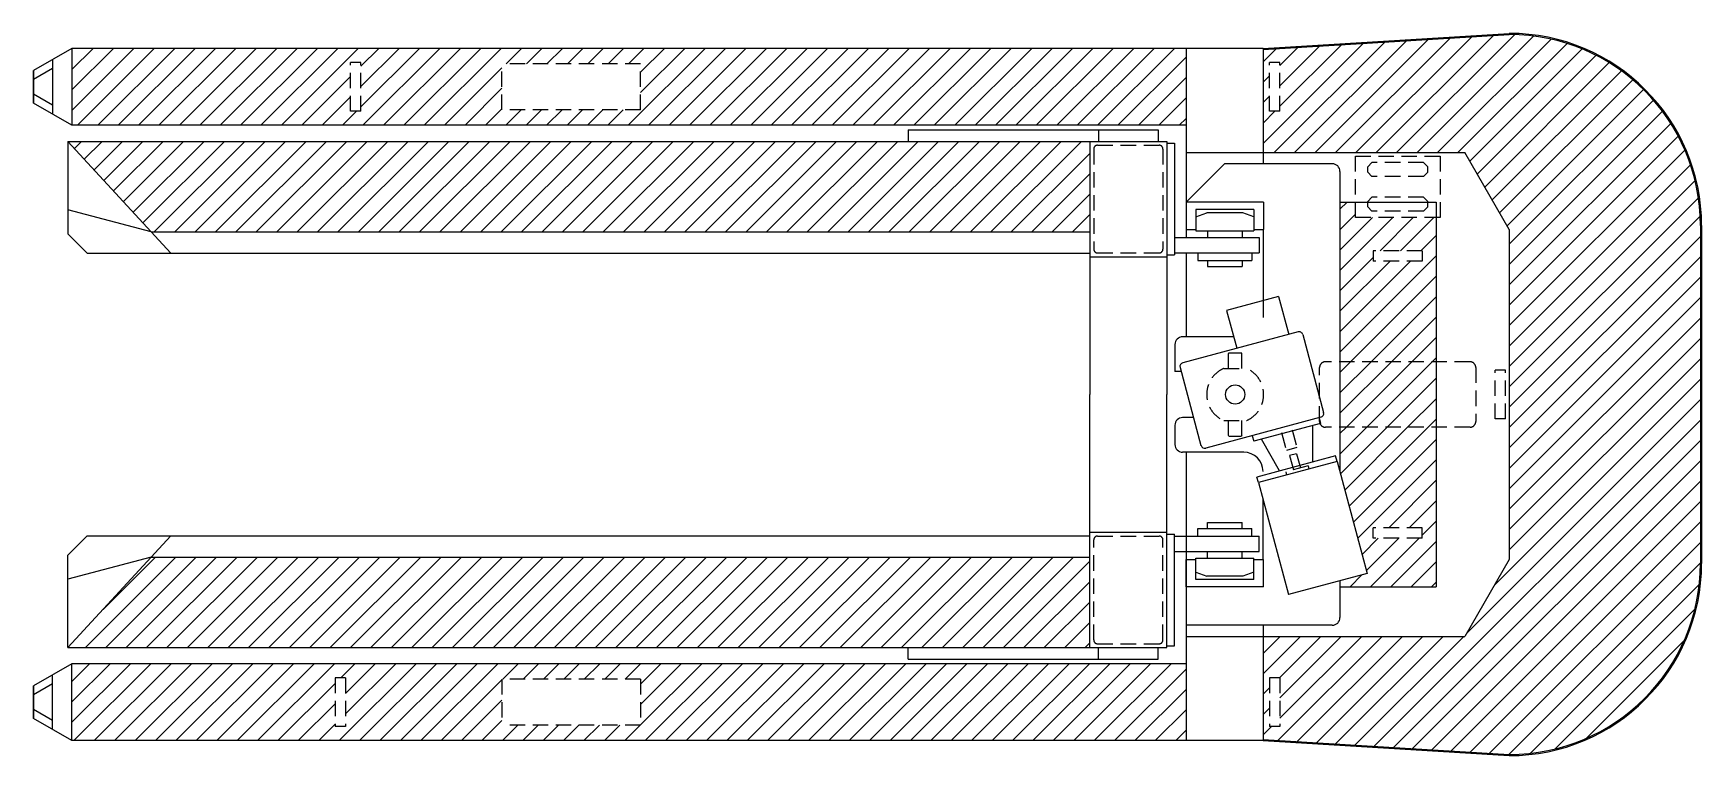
# Model space of a CAD drawing. Header units: inches. Extents: x -1398 to 2938, y -939 to 939.
import ezdxf

# ---------------------------------------------------------------- set-up
doc = ezdxf.new("R2010")
doc.units = ezdxf.units.IN
doc.header["$LTSCALE"] = 160
doc.header["$MEASUREMENT"] = 0
doc.linetypes.add('HIDDEN', pattern=[0.375, 0.25, -0.125])
for name, color, linetype in [('1', 1, 'HIDDEN'), ('2', 2, 'Continuous'), ('7', 7, 'Continuous'), ('Dimension', 1, 'Continuous')]:
    doc.layers.add(name, color=color, linetype=linetype)

msp = doc.modelspace()

# ---------------------------------------------------------------- linework, layer by layer
at = {"layer": '1'}
for p, q in [((-573.5, 736.5), (-573.5, 863.5)), ((-546.5, 863.5), (-573.5, 863.5)), ((-546.5, 736.5), (-546.5, 863.5)), ((180, 860), (-180, 860)), ((-180, 740), (-180, 860)), ((180, 740), (180, 860)), ((1814.5, 736.5), (1814.5, 863.5)), ((1841.5, 863.5), (1814.5, 863.5)), ((1841.5, 736.5), (1841.5, 863.5)), ((180, 740), (-180, 740)), ((-546.5, 736.5), (-573.5, 736.5)), ((1841.5, 736.5), (1814.5, 736.5)), ((1358, 638.1), (1358, 378.1)), ((1368, 648.1), (1528, 648.1)), ((1538, 638.1), (1538, 378.1)), ((2038, 620), (2258, 620)), ((2038, 460), (2038, 620)), ((2258, 620), (2258, 460)), ((2070, 592), (2081, 603)), ((2070, 578), (2070, 592)), ((2081, 567), (2070, 578)), ((2215, 603), (2081, 603)), ((2215, 567), (2081, 567)), ((2226, 592), (2215, 603)), ((2215, 567), (2226, 578)), ((2226, 578), (2226, 592)), ((2081, 513), (2070, 502)), ((2070, 488), (2070, 502)), ((2081, 477), (2070, 488)), ((2215, 513), (2081, 513)), ((2215, 477), (2081, 477)), ((2226, 502), (2215, 513)), ((2215, 477), (2226, 488)), ((2226, 488), (2226, 502)), ((2258, 460), (2038, 460)), ((1368, 368.1), (1528, 368.1)), ((2211.5, 373.5), (2084.5, 373.5)), ((2084.5, 373.5), (2084.5, 346.5)), ((2211.5, 373.5), (2211.5, 346.5)), ((2211.5, 346.5), (2084.5, 346.5)), ((1709.1, 108), (1708.1, 107)), ((1708.1, 68), (1708.1, 107)), ((1709.1, 108), (1742.1, 108)), ((1743.1, 107), (1742.1, 108)), ((1743.1, 68), (1743.1, 107)), ((1696.4, 68), (1754.8, 68)), ((1945, -70), (1945, 70)), ((2336, 85), (1960, 85)), ((2351, 70), (2351, -70)), ((2401, -63.5), (2401, 63.5)), ((2428, 63.5), (2401, 63.5)), ((2428, -63.5), (2428, 63.5)), ((1696.4, -68), (1754.8, -68)), ((1708.1, -107), (1708.1, -68)), ((1743.1, -107), (1743.1, -68)), ((2336, -85), (1960, -85)), ((2428, -63.5), (2401, -63.5)), ((1709.1, -108), (1708.1, -107)), ((1709.1, -108), (1742.1, -108)), ((1743.1, -107), (1742.1, -108)), ((1846.3, -99.1), (1858.8, -145.5)), ((1873.4, -91.9), (1885.8, -138.2)), ((1885.8, -138.2), (1858.8, -145.5)), ((1885.3, -153.9), (1867, -158.8)), ((1867, -158.8), (1876.8, -195.5)), ((1885.3, -153.9), (1895.2, -190.6)), ((1915, -185.3), (1857, -200.8)), ((1857, -200.8), (1859.4, -209.5)), ((1915, -185.3), (1917.3, -194)), ((2211.5, -346.5), (2084.5, -346.5)), ((2084.5, -373.5), (2084.5, -346.5)), ((2211.5, -373.5), (2211.5, -346.5)), ((1358, -638.1), (1358, -378.1)), ((1368, -368.1), (1528, -368.1)), ((1538, -638.1), (1538, -378.1)), ((2211.5, -373.5), (2084.5, -373.5)), ((1368, -648.1), (1528, -648.1)), ((-613.5, -736.5), (-613.5, -863.5)), ((-586.5, -736.5), (-613.5, -736.5)), ((-586.5, -736.5), (-586.5, -863.5)), ((1814.5, -736.5), (1814.5, -863.5)), ((1841.5, -736.5), (1814.5, -736.5)), ((1841.5, -736.5), (1841.5, -863.5)), ((180, -740), (-180, -740)), ((-180, -740), (-180, -860)), ((180, -740), (180, -860)), ((-586.5, -863.5), (-613.5, -863.5)), ((180, -860), (-180, -860)), ((1841.5, -863.5), (1814.5, -863.5))]:
    msp.add_line(p, q, dxfattribs=at)
for centre, radius, start, end in [((1368, 638.1), 10, 90, 180), ((1528, 638.1), 10, 0, 90), ((1368, 378.1), 10, 180, 270), ((1528, 378.1), 10, 270, 0), ((1725.6, 0), 74, 113.2315, 246.7685), ((1725.6, 0), 74, 293.2315, 66.7685), ((1960, 70), 15, 90, 180), ((2336, 70), 15, 0, 90), ((1960, -70), 15, 180, 270), ((2336, -70), 15, 270, 0), ((1368, -378.1), 10, 90, 180), ((1528, -378.1), 10, 0, 90), ((1368, -638.1), 10, 180, 270), ((1528, -638.1), 10, 270, 0)]:
    msp.add_arc(centre, radius, start, end, dxfattribs=at)
at = {"layer": '2'}
for p, q in [((-1348, 848), (-1398, 819.2)), ((-1348, 752), (-1398, 780.8)), ((-1348, -752), (-1398, -780.8)), ((-1348, -848), (-1398, -819.2))]:
    msp.add_line(p, q, dxfattribs=at)
at = {"layer": '7'}
for p, q in [((1798, 900), (2438, 939)), ((1798, 897), (2438, 936)), ((-1298, 900), (-1398, 842.3)), ((-1348, 871.1), (-1348, 728.9)), ((1798, 900), (-1298, 900)), ((-1298, 900), (-1298, 700)), ((1598, 900), (1598, 500)), ((1798, 900), (1798, 600)), ((-1398, 757.7), (-1398, 842.3)), ((-1398, 842.3), (-1398, 757.7)), ((-1298, 700), (-1398, 757.7)), ((1598, 700), (-1298, 700)), ((-1308, 658.1), (1548, 658.1)), ((-1041, 367.8), (-1308, 658.1)), ((-1308, 658.1), (-1308, 417.8)), ((875.3, 688.1), (1525.5, 688.1)), ((875.3, 688.1), (875.3, 658.1)), ((1348, 658.1), (1348, 0)), ((1370.5, 688.1), (1370.5, 658.1)), ((1525.5, 688.1), (1525.5, 658.1)), ((1548, 658.1), (1548, 358.1)), ((1548, 653.1), (1568, 653.1)), ((1568, 653.1), (1568, 363.1)), ((1598, 628.8), (2322.5, 628.8)), ((2438, 428.8), (2322.5, 628.8)), ((1598, 500), (1698, 600)), ((1978, 600), (1698, 600)), ((1998, 580), (1998, 568.1)), ((1998, 568.1), (1998, -201.5)), ((-1091.6, 422.8), (-1308, 480.4)), ((1799.5, 500), (1598, 500)), ((1598, 500), (1598, 428.8)), ((1598, 488.1), (1598, 408.1)), ((1773.8, 480.6), (1623.7, 480.6)), ((1623.7, 480.6), (1623.7, 425.8)), ((1773.8, 480.6), (1773.8, 425.8)), ((1799.5, 500), (1799.5, 428.8)), ((1998, 500), (2248, 500)), ((2248, 500), (2248, -500)), ((1623.7, 461.7), (1652, 472.6)), ((1745.5, 472.6), (1652, 472.6)), ((1773.8, 461.7), (1745.5, 472.6)), ((2935, 439), (2935, -439)), ((2938, 439), (2938, -439)), ((-1258, 367.8), (-1308, 417.8)), ((-1091.6, 422.8), (1348, 422.8)), ((1568, 408.1), (1788, 408.1)), ((1598, 428.8), (1623.7, 428.8)), ((1623.7, 425.8), (1773.8, 425.8)), ((1653.7, 425.1), (1653.7, 408.1)), ((1743.7, 425.1), (1743.7, 408.1)), ((1773.8, 428.8), (1799.5, 428.8)), ((1788, 408.1), (1788, 368.1)), ((1798, 428.8), (1798, 200)), ((2438, 428.8), (2438, -428.8)), ((-1258, 367.8), (1348, 367.8)), ((1348, 358.1), (1548, 358.1)), ((1548, 363.1), (1568, 363.1)), ((1548, 358.1), (1548, 0)), ((1568, 368.1), (1788, 368.1)), ((1598, 368.1), (1598, 150)), ((1628.7, 368.1), (1628.7, 348.1)), ((1628.7, 348.1), (1768.7, 348.1)), ((1653.7, 348.1), (1653.7, 333.1)), ((1743.7, 348.1), (1743.7, 333.1)), ((1768.7, 368.1), (1768.7, 348.1)), ((1653.7, 333.1), (1743.7, 333.1)), ((1838.4, 254.9), (1703.2, 218.7)), ((1703.2, 218.7), (1729.6, 120.1)), ((1838.4, 254.9), (1864.8, 156.4)), ((1721.6, 150), (1589.1, 150)), ((1889, 162.8), (1589.6, 82.6)), ((1901.2, 155.8), (1955.6, -47.1)), ((1569.1, 130), (1569.1, 60)), ((1585.3, 60), (1569.1, 60)), ((1582.5, 70.4), (1636.8, -132.5)), ((1348, -658.1), (1348, 0)), ((1548, -358.1), (1548, 0)), ((1569.1, -80), (1569.1, -130)), ((1617.4, -60), (1589.1, -60)), ((1948.5, -59.3), (1649.1, -139.6)), ((1947.6, -75.1), (1773.7, -121.7)), ((1927.8, -175.6), (1927.3, -80.5)), ((1943.7, -60.6), (1947.6, -75.1)), ((1769.8, -107.2), (1773.7, -121.7)), ((1841.1, -198.9), (1794, -116.3)), ((1748, -150), (1589.1, -150)), ((1598, -150), (1598, -900)), ((1986.8, -159.8), (1782.1, -214.7)), ((1990.7, -174.3), (1986.8, -159.8)), ((1785.9, -229.2), (1782.1, -214.7)), ((1990.7, -174.3), (1785.9, -229.2)), ((1990.7, -174.3), (2068.8, -465.5)), ((1785.9, -229.2), (1864, -520.4)), ((1798, -428.8), (1798, -274.2)), ((1653.7, -333.1), (1743.7, -333.1)), ((1653.7, -348.1), (1653.7, -333.1)), ((1743.7, -348.1), (1743.7, -333.1)), ((-1041, -367.8), (-1308, -658.1)), ((-1258, -367.8), (-1308, -417.8)), ((-1258, -367.8), (1348, -367.8)), ((1348, -358.1), (1548, -358.1)), ((1548, -658.1), (1548, -358.1)), ((1548, -363.1), (1568, -363.1)), ((1568, -653.1), (1568, -363.1)), ((1568, -368.1), (1788, -368.1)), ((1628.7, -348.1), (1768.7, -348.1)), ((1628.7, -368.1), (1628.7, -348.1)), ((1768.7, -368.1), (1768.7, -348.1)), ((1788, -408.1), (1788, -368.1)), ((-1308, -658.1), (-1308, -417.8)), ((-1091.6, -422.8), (-1308, -480.4)), ((-1091.6, -422.8), (1348, -422.8)), ((1568, -408.1), (1788, -408.1)), ((1598, -500), (1598, -428.8)), ((1598, -428.8), (1623.7, -428.8)), ((1623.7, -425.8), (1773.8, -425.8)), ((1623.7, -480.6), (1623.7, -425.8)), ((1653.7, -425.1), (1653.7, -408.1)), ((1743.7, -425.1), (1743.7, -408.1)), ((1773.8, -480.6), (1773.8, -425.8)), ((1773.8, -428.8), (1799.5, -428.8)), ((1799.5, -500), (1799.5, -428.8)), ((2438, -428.8), (2322.5, -628.8)), ((1623.7, -461.7), (1652, -472.6)), ((1745.5, -472.6), (1652, -472.6)), ((1773.8, -461.7), (1745.5, -472.6)), ((2068.8, -465.5), (1864, -520.4)), ((1799.5, -500), (1598, -500)), ((1773.8, -480.6), (1623.7, -480.6)), ((1998, -484.5), (1998, -580)), ((1998, -500), (2248, -500)), ((1978, -600), (1598, -600)), ((1798, -600), (1798, -900)), ((1598, -628.8), (2322.5, -628.8)), ((-1308, -658.1), (1548, -658.1)), ((875.3, -688.1), (875.3, -658.1)), ((875.3, -688.1), (1525.5, -688.1)), ((1370.5, -688.1), (1370.5, -658.1)), ((1525.5, -688.1), (1525.5, -658.1)), ((1548, -653.1), (1568, -653.1)), ((-1298, -700), (-1398, -757.7)), ((-1348, -871.1), (-1348, -728.9)), ((1598, -700), (-1298, -700)), ((-1298, -900), (-1298, -700)), ((-1398, -757.7), (-1398, -842.3)), ((-1398, -842.3), (-1398, -757.7)), ((-1298, -900), (-1398, -842.3)), ((1798, -900), (-1298, -900)), ((1798, -897), (2438, -936)), ((1798, -900), (2438, -939))]:
    msp.add_line(p, q, dxfattribs=at)
msp.add_circle((1725.6, 0), 25, dxfattribs=at)
for centre, radius, start, end in [((2438, 439), 500, 0, 90), ((2438, 439), 497, 0, 90), ((1978, 580), 20, 0, 90), ((1589.1, 130), 20, 90, 180), ((1891.6, 153.2), 10, 15, 105), ((1592.1, 73), 10, 105, 195), ((1589.1, -80), 20, 90, 180), ((1945.9, -49.7), 10, 285, 15), ((1589.1, -130), 20, 180, 270), ((1646.5, -129.9), 10, 195, 285), ((1748, -200), 50, 0, 90), ((2438, -439), 500, 270, 0), ((2438, -439), 497, 270, 0), ((1978, -580), 20, 270, 0)]:
    msp.add_arc(centre, radius, start, end, dxfattribs=at)
at = {"layer": 'Dimension', "color": 7, "linetype": 'Continuous', "true_color": 0xffffff}
for p, q in [((1798, 652.8), (2058.1, 912.8)), ((1827.1, 628.8), (2114.5, 916.3)), ((1880.1, 628.8), (2171, 919.7)), ((1933.1, 628.8), (2227.5, 923.2)), ((1986.2, 628.8), (2284, 926.6)), ((2039.2, 628.8), (2340.4, 930.1)), ((2092.2, 628.8), (2396.9, 933.5)), ((2145.3, 628.8), (2452.3, 935.8)), ((2198.3, 628.8), (2501.4, 931.9)), ((2251.3, 628.8), (2546.5, 924)), ((2304.4, 628.8), (2588.3, 912.7)), ((-1298, 897.9), (-1295.9, 900)), ((-1298, 844.8), (-1242.8, 900)), ((-1298, 791.8), (-1189.8, 900)), ((-1298, 738.8), (-1136.8, 900)), ((-1283.7, 700), (-1083.7, 900)), ((-1230.7, 700), (-1030.7, 900)), ((-1177.7, 700), (-977.7, 900)), ((-1124.6, 700), (-924.6, 900)), ((-1071.6, 700), (-871.6, 900)), ((-1018.6, 700), (-818.6, 900)), ((-965.5, 700), (-765.5, 900)), ((-912.5, 700), (-712.5, 900)), ((-859.5, 700), (-659.5, 900)), ((-806.4, 700), (-606.4, 900)), ((-753.4, 700), (-553.4, 900)), ((-546.5, 853.9), (-500.4, 900)), ((-546.5, 800.8), (-447.3, 900)), ((-546.5, 747.8), (-394.3, 900)), ((-541.3, 700), (-341.3, 900)), ((-488.2, 700), (-288.2, 900)), ((-435.2, 700), (-235.2, 900)), ((-382.2, 700), (-182.2, 900)), ((-169.1, 860), (-129.1, 900)), ((-116.1, 860), (-76.1, 900)), ((-63.1, 860), (-23.1, 900)), ((-10, 860), (30, 900)), ((43, 860), (83, 900)), ((96, 860), (136, 900)), ((148.2, 700), (348.2, 900)), ((149.1, 860), (189.1, 900)), ((180, 837.9), (242.1, 900)), ((180, 784.9), (295.1, 900)), ((201.2, 700), (401.2, 900)), ((254.2, 700), (454.2, 900)), ((307.3, 700), (507.3, 900)), ((360.3, 700), (560.3, 900)), ((413.3, 700), (613.3, 900)), ((466.4, 700), (666.4, 900)), ((519.4, 700), (719.4, 900)), ((572.4, 700), (772.4, 900)), ((625.5, 700), (825.5, 900)), ((678.5, 700), (878.5, 900)), ((731.5, 700), (931.5, 900)), ((784.6, 700), (984.6, 900)), ((837.6, 700), (1037.6, 900)), ((890.6, 700), (1090.6, 900)), ((943.7, 700), (1143.7, 900)), ((996.7, 700), (1196.7, 900)), ((1049.7, 700), (1249.7, 900)), ((1102.8, 700), (1302.8, 900)), ((1155.8, 700), (1355.8, 900)), ((1208.8, 700), (1408.8, 900)), ((1261.9, 700), (1461.9, 900)), ((1314.9, 700), (1514.9, 900)), ((1367.9, 700), (1567.9, 900)), ((1421, 700), (1598, 877)), ((1798, 864.9), (1832.2, 899.1)), ((1841.5, 749.3), (2001.6, 909.4)), ((1841.5, 802.3), (1945.1, 906)), ((1841.5, 855.4), (1888.7, 902.5)), ((2335.3, 606.7), (2627.2, 898.6)), ((2354.7, 573.1), (2663.5, 881.9)), ((-700.4, 700), (-573.5, 826.9)), ((-329.1, 700), (-180, 849.1)), ((1474, 700), (1598, 824)), ((1798, 811.9), (1814.5, 828.4)), ((2374.1, 539.5), (2697.5, 862.9)), ((2393.5, 505.8), (2729.3, 841.7)), ((-276.1, 700), (-180, 796.1)), ((2412.9, 472.2), (2759.1, 818.4)), ((2432.3, 438.6), (2786.8, 793)), ((-647.3, 700), (-573.5, 773.8)), ((-223.1, 700), (-180, 743.1)), ((-170, 700), (-130, 740)), ((-117, 700), (-77, 740)), ((-64, 700), (-24, 740)), ((-10.9, 700), (29.1, 740)), ((42.1, 700), (82.1, 740)), ((95.1, 700), (135.1, 740)), ((1527, 700), (1598, 771)), ((1798, 758.8), (1814.5, 775.3)), ((2438, 391.2), (2812.5, 765.7)), ((-594.3, 700), (-557.8, 736.5)), ((1580.1, 700), (1598, 717.9)), ((1798, 705.8), (1828.7, 736.5)), ((2438, 338.2), (2836.2, 736.4)), ((2438, 285.1), (2857.8, 705)), ((-1291.1, 639.6), (-1272.6, 658.1)), ((-1265.6, 612), (-1219.6, 658.1)), ((-1240.2, 584.4), (-1166.6, 658.1)), ((-1214.8, 556.8), (-1113.5, 658.1)), ((-1189.4, 529.2), (-1060.5, 658.1)), ((-1164, 501.5), (-1007.5, 658.1)), ((-1138.6, 473.9), (-954.4, 658.1)), ((-1113.2, 446.3), (-901.4, 658.1)), ((-1083.6, 422.8), (-848.4, 658.1)), ((-1030.6, 422.8), (-795.3, 658.1)), ((-977.6, 422.8), (-742.3, 658.1)), ((-924.5, 422.8), (-689.3, 658.1)), ((-871.5, 422.8), (-636.2, 658.1)), ((-818.5, 422.8), (-583.2, 658.1)), ((-765.4, 422.8), (-530.2, 658.1)), ((-712.4, 422.8), (-477.1, 658.1)), ((-659.4, 422.8), (-424.1, 658.1)), ((-606.3, 422.8), (-371.1, 658.1)), ((-553.3, 422.8), (-318, 658.1)), ((-500.3, 422.8), (-265, 658.1)), ((-447.2, 422.8), (-212, 658.1)), ((-394.2, 422.8), (-158.9, 658.1)), ((-341.2, 422.8), (-105.9, 658.1)), ((-288.1, 422.8), (-52.9, 658.1)), ((-235.1, 422.8), (0.2, 658.1)), ((-182.1, 422.8), (53.2, 658.1)), ((-129, 422.8), (106.2, 658.1)), ((-76, 422.8), (159.3, 658.1)), ((-23, 422.8), (212.3, 658.1)), ((30.1, 422.8), (265.3, 658.1)), ((83.1, 422.8), (318.4, 658.1)), ((136.1, 422.8), (371.4, 658.1)), ((189.2, 422.8), (424.4, 658.1)), ((242.2, 422.8), (477.5, 658.1)), ((295.2, 422.8), (530.5, 658.1)), ((348.3, 422.8), (583.5, 658.1)), ((401.3, 422.8), (636.6, 658.1)), ((454.3, 422.8), (689.6, 658.1)), ((507.4, 422.8), (742.6, 658.1)), ((560.4, 422.8), (795.7, 658.1)), ((613.4, 422.8), (848.7, 658.1)), ((666.5, 422.8), (901.7, 658.1)), ((719.5, 422.8), (954.8, 658.1)), ((772.5, 422.8), (1007.8, 658.1)), ((825.6, 422.8), (1060.8, 658.1)), ((878.6, 422.8), (1113.9, 658.1)), ((931.6, 422.8), (1166.9, 658.1)), ((984.7, 422.8), (1219.9, 658.1)), ((1037.7, 422.8), (1273, 658.1)), ((1090.7, 422.8), (1326, 658.1)), ((2438, 232.1), (2877.3, 671.4)), ((1143.8, 422.8), (1348, 627)), ((2438, 179.1), (2894.5, 635.6)), ((1196.8, 422.8), (1348, 574)), ((2438, 126), (2909.1, 597.2)), ((1249.8, 422.8), (1348, 521)), ((2438, 73), (2921, 556)), ((1998, 481.5), (2016.5, 500)), ((2438, 20), (2929.7, 511.6)), ((1302.9, 422.8), (1348, 467.9)), ((1998, 428.5), (2038, 468.5)), ((1998, 375.5), (2082.5, 460)), ((1998, 322.4), (2135.6, 460)), ((2102.1, 373.5), (2188.6, 460)), ((2155.1, 373.5), (2241.6, 460)), ((2438, -33.1), (2934.4, 463.4)), ((2208.2, 373.5), (2248, 413.3)), ((2438, -86.1), (2935, 410.9)), ((1998, 110.3), (2248, 360.3)), ((1998, 269.4), (2084.5, 355.9)), ((2438, -139.1), (2935, 357.9)), ((1998, 216.4), (2128.1, 346.5)), ((1998, 163.3), (2181.2, 346.5)), ((2025.7, 85), (2248, 307.3)), ((2438, -192.1), (2935, 304.9)), ((2078.8, 85), (2248, 254.2)), ((2438, -245.2), (2935, 251.8)), ((2131.8, 85), (2248, 201.2)), ((2438, -298.2), (2935, 198.8)), ((2184.8, 85), (2248, 148.2)), ((2438, -351.2), (2935, 145.8)), ((2237.9, 85), (2248, 95.1)), ((2438, -404.3), (2935, 92.7)), ((1998, 57.3), (2025.7, 85)), ((1998, 4.2), (2078.8, 85)), ((1998, -48.8), (2131.8, 85)), ((2014.8, -85), (2184.8, 85)), ((2067.9, -85), (2237.9, 85)), ((2120.9, -85), (2248, 42.1)), ((2399, -496.3), (2935, 39.7)), ((2173.9, -85), (2248, -10.9)), ((2326.6, -621.7), (2935, -13.3)), ((1998, -101.8), (2014.8, -85)), ((1998, -154.9), (2067.9, -85)), ((1999.4, -206.5), (2120.9, -85)), ((2010.6, -248.4), (2173.9, -85)), ((2021.8, -290.2), (2227, -85)), ((2086.8, -914.6), (2935, -66.4)), ((2227, -85), (2248, -64)), ((2033, -332), (2248, -117)), ((2136.8, -917.6), (2935, -119.4)), ((2044.2, -373.8), (2248, -170)), ((2186.8, -920.7), (2935, -172.4)), ((2124.6, -346.5), (2248, -223.1)), ((2236.7, -923.7), (2935, -225.5)), ((2177.6, -346.5), (2248, -276.1)), ((2286.7, -926.8), (2935, -278.5)), ((2211.5, -365.6), (2248, -329.1)), ((2336.7, -929.8), (2935, -331.5)), ((2055.4, -415.7), (2097.6, -373.5)), ((2066.6, -457.5), (2150.6, -373.5)), ((2077.1, -500), (2203.6, -373.5)), ((2130.1, -500), (2248, -382.1)), ((2386.7, -932.9), (2935, -384.6)), ((-1262.9, -658.1), (-1027.7, -422.8)), ((-1216.5, -558.6), (-1080.7, -422.8)), ((-1209.9, -658.1), (-974.6, -422.8)), ((-1156.9, -658.1), (-921.6, -422.8)), ((-1103.8, -658.1), (-868.6, -422.8)), ((-1050.8, -658.1), (-815.5, -422.8)), ((-997.8, -658.1), (-762.5, -422.8)), ((-944.7, -658.1), (-709.5, -422.8)), ((-891.7, -658.1), (-656.4, -422.8)), ((-838.7, -658.1), (-603.4, -422.8)), ((-785.6, -658.1), (-550.4, -422.8)), ((-732.6, -658.1), (-497.3, -422.8)), ((-679.6, -658.1), (-444.3, -422.8)), ((-626.5, -658.1), (-391.3, -422.8)), ((-573.5, -658.1), (-338.2, -422.8)), ((-520.5, -658.1), (-285.2, -422.8)), ((-467.4, -658.1), (-232.2, -422.8)), ((-414.4, -658.1), (-179.1, -422.8)), ((-361.4, -658.1), (-126.1, -422.8)), ((-308.3, -658.1), (-73.1, -422.8)), ((-255.3, -658.1), (-20, -422.8)), ((-202.3, -658.1), (33, -422.8)), ((-149.2, -658.1), (86, -422.8)), ((-96.2, -658.1), (139.1, -422.8)), ((-43.2, -658.1), (192.1, -422.8)), ((9.9, -658.1), (245.1, -422.8)), ((62.9, -658.1), (298.2, -422.8)), ((115.9, -658.1), (351.2, -422.8)), ((169, -658.1), (404.2, -422.8)), ((222, -658.1), (457.3, -422.8)), ((275, -658.1), (510.3, -422.8)), ((328.1, -658.1), (563.3, -422.8)), ((381.1, -658.1), (616.4, -422.8)), ((434.1, -658.1), (669.4, -422.8)), ((487.2, -658.1), (722.4, -422.8)), ((540.2, -658.1), (775.5, -422.8)), ((593.2, -658.1), (828.5, -422.8)), ((646.3, -658.1), (881.5, -422.8)), ((699.3, -658.1), (934.6, -422.8)), ((752.3, -658.1), (987.6, -422.8)), ((805.4, -658.1), (1040.6, -422.8)), ((858.4, -658.1), (1093.6, -422.8)), ((911.4, -658.1), (1146.7, -422.8)), ((964.5, -658.1), (1199.7, -422.8)), ((1017.5, -658.1), (1252.7, -422.8)), ((1070.5, -658.1), (1305.8, -422.8)), ((1123.6, -658.1), (1348, -433.6)), ((2024.1, -500), (2054.8, -469.3)), ((2183.2, -500), (2248, -435.2)), ((2436.7, -935.9), (2935, -437.6)), ((1176.6, -658.1), (1348, -486.7)), ((2236.2, -500), (2248, -488.2)), ((2492.7, -933), (2932, -493.7)), ((1229.6, -658.1), (1348, -539.7)), ((2557.2, -921.5), (2920.5, -558.2)), ((1282.7, -658.1), (1348, -592.7)), ((1335.7, -658.1), (1348, -645.8)), ((1798, -673.1), (1842.3, -628.8)), ((1798, -726.1), (1895.3, -628.8)), ((1836.8, -899.4), (2107.4, -628.8)), ((1840.6, -736.5), (1948.3, -628.8)), ((1841.5, -788.6), (2001.3, -628.8)), ((1841.5, -841.7), (2054.4, -628.8)), ((1886.8, -902.4), (2160.4, -628.8)), ((1936.8, -905.5), (2213.5, -628.8)), ((1986.8, -908.5), (2266.5, -628.8)), ((2036.8, -911.6), (2319.5, -628.8)), ((2637.5, -894.2), (2893.2, -638.5)), ((-1298, -746.2), (-1251.8, -700)), ((-1298, -799.2), (-1198.8, -700)), ((-1298, -852.2), (-1145.8, -700)), ((-1292.7, -900), (-1092.7, -700)), ((-1239.7, -900), (-1039.7, -700)), ((-1186.7, -900), (-986.7, -700)), ((-1133.6, -900), (-933.6, -700)), ((-1080.6, -900), (-880.6, -700)), ((-1027.6, -900), (-827.6, -700)), ((-974.5, -900), (-774.5, -700)), ((-921.5, -900), (-721.5, -700)), ((-868.5, -900), (-668.5, -700)), ((-815.4, -900), (-615.4, -700)), ((-603.3, -900), (-403.3, -700)), ((-598.9, -736.5), (-562.4, -700)), ((-586.5, -777.1), (-509.4, -700)), ((-586.5, -830.2), (-456.3, -700)), ((-550.3, -900), (-350.3, -700)), ((-497.2, -900), (-297.2, -700)), ((-444.2, -900), (-244.2, -700)), ((-391.2, -900), (-191.2, -700)), ((-178.1, -740), (-138.1, -700)), ((-125.1, -740), (-85.1, -700)), ((-72.1, -740), (-32.1, -700)), ((-19, -740), (21, -700)), ((34, -740), (74, -700)), ((87, -740), (127, -700)), ((140.1, -740), (180.1, -700)), ((180, -753.1), (233.1, -700)), ((180, -806.1), (286.1, -700)), ((180, -859.2), (339.2, -700)), ((192.2, -900), (392.2, -700)), ((245.2, -900), (445.2, -700)), ((298.3, -900), (498.3, -700)), ((351.3, -900), (551.3, -700)), ((404.3, -900), (604.3, -700)), ((457.4, -900), (657.4, -700)), ((510.4, -900), (710.4, -700)), ((563.4, -900), (763.4, -700)), ((616.5, -900), (816.5, -700)), ((669.5, -900), (869.5, -700)), ((722.5, -900), (922.5, -700)), ((775.6, -900), (975.6, -700)), ((828.6, -900), (1028.6, -700)), ((881.6, -900), (1081.6, -700)), ((934.7, -900), (1134.7, -700)), ((987.7, -900), (1187.7, -700)), ((1040.7, -900), (1240.7, -700)), ((1093.8, -900), (1293.8, -700)), ((1146.8, -900), (1346.8, -700)), ((1199.8, -900), (1399.8, -700)), ((1252.9, -900), (1452.9, -700)), ((1305.9, -900), (1505.9, -700)), ((1358.9, -900), (1558.9, -700)), ((1412, -900), (1598, -714)), ((-762.4, -900), (-613.5, -751.1)), ((-338.1, -900), (-180, -741.9)), ((1465, -900), (1598, -767)), ((1798, -779.1), (1814.5, -762.6)), ((-709.4, -900), (-613.5, -804.1)), ((-285.1, -900), (-180, -794.9)), ((1518, -900), (1598, -820)), ((1798, -832.1), (1814.5, -815.6)), ((-656.3, -900), (-613.5, -857.2)), ((-232.1, -900), (-180, -847.9)), ((-179, -900), (-139, -860)), ((-126, -900), (-86, -860)), ((-73, -900), (-33, -860)), ((-19.9, -900), (20.1, -860)), ((33.1, -900), (73.1, -860)), ((86.1, -900), (126.1, -860)), ((139.2, -900), (179.2, -860)), ((1798, -885.2), (1819.7, -863.5)), ((1571.1, -900), (1598, -873.1))]:
    msp.add_line(p, q, dxfattribs=at)

doc.saveas('drawing.dxf')
